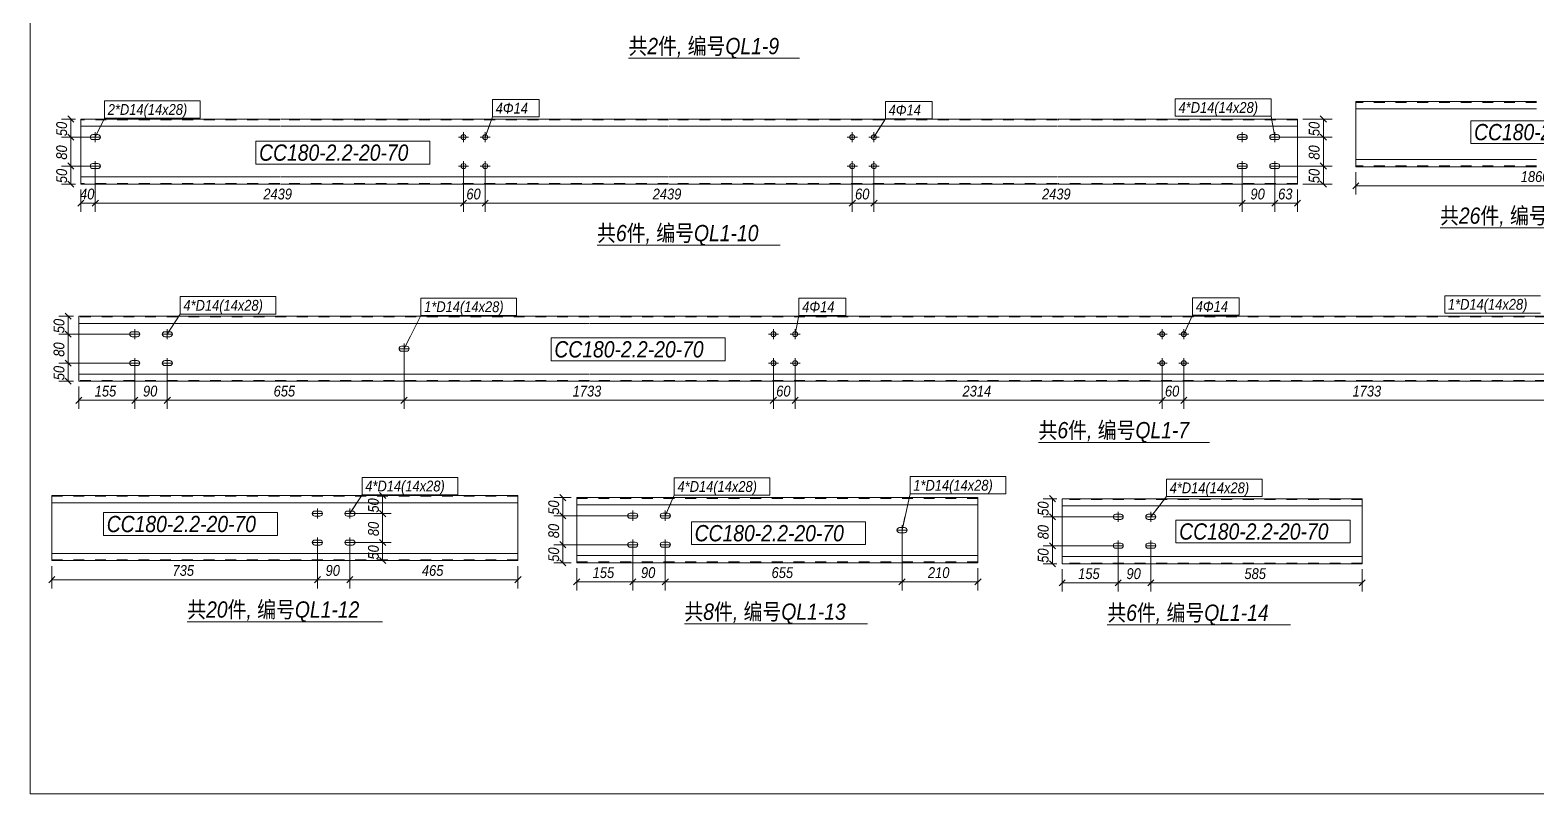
# Model space of a CAD drawing. Header units: millimetres. Extents: x 181 to 4047, y 165 to 2266.
# Drawn here: x 1119.3 to 1397.3, y 641.4 to 782.2 of the extents above; entities that cross this region are included whole.
import ezdxf

# ---------------------------------------------------------------- set-up
doc = ezdxf.new("R2010")
doc.units = ezdxf.units.MM
doc.linetypes.add('XKITLINE00', pattern=[0])
doc.linetypes.add('XKITLINE02', pattern=[4, 2, -2])
for name, color, linetype, lineweight in [('Bolt', 7, 'Continuous', 0), ('BoltMark', 3, 'Continuous', 0), ('DrawingSheet', 5, 'Continuous', 0), ('OtherObjectType', 1, 'Continuous', 0), ('Part', 2, 'Continuous', 0), ('PartMark', 3, 'Continuous', 0), ('Z-DIMENSIONS', 1, 'Continuous', 0)]:
    doc.layers.add(name, color=color, linetype=linetype, lineweight=lineweight)
doc.styles.add('Arial Italic', font='ariali.ttf')

msp = doc.modelspace()

# ---------------------------------------------------------------- linework, layer by layer
at = {"layer": 'Bolt', "color": 3, "linetype": 'XKITLINE00', "lineweight": 0}
for p, q in [((1130.47, 762.62), (1130.44, 762.44)), ((1130.44, 762.44), (1130.44, 762.44)), ((1130.44, 762.44), (1130.47, 762.26)), ((1130.44, 762.44), (1132.3, 762.44)), ((1130.57, 762.77), (1130.47, 762.62)), ((1130.47, 762.26), (1130.57, 762.11)), ((1130.73, 762.87), (1130.57, 762.77)), ((1130.57, 762.11), (1130.73, 762.01)), ((1130.9, 762.91), (1130.73, 762.87)), ((1130.73, 762.01), (1130.9, 761.98)), ((1131.84, 762.91), (1130.9, 762.91)), ((1130.9, 761.98), (1131.84, 761.98)), ((1131.37, 761.51), (1131.37, 763.38)), ((1132.02, 762.87), (1131.84, 762.91)), ((1131.84, 761.98), (1132.02, 762.01)), ((1132.17, 762.77), (1132.02, 762.87)), ((1132.02, 762.01), (1132.17, 762.11)), ((1132.27, 762.62), (1132.17, 762.77)), ((1132.17, 762.11), (1132.27, 762.26)), ((1132.3, 762.44), (1132.27, 762.62)), ((1132.27, 762.26), (1132.3, 762.44)), ((1132.3, 762.44), (1132.3, 762.44)), ((1198.36, 762.44), (1200.23, 762.44)), ((1199.3, 761.51), (1199.3, 763.38)), ((1202.36, 762.44), (1204.23, 762.44)), ((1203.3, 761.51), (1203.3, 763.38)), ((1270.06, 762.44), (1271.93, 762.44)), ((1271, 761.51), (1271, 763.38)), ((1274.06, 762.44), (1275.93, 762.44)), ((1275, 761.51), (1275, 763.38)), ((1342.03, 762.62), (1341.99, 762.44)), ((1341.99, 762.44), (1341.99, 762.44)), ((1341.99, 762.44), (1342.03, 762.26)), ((1343.86, 762.44), (1341.99, 762.44)), ((1342.13, 762.77), (1342.03, 762.62)), ((1342.03, 762.26), (1342.13, 762.11)), ((1342.28, 762.87), (1342.13, 762.77)), ((1342.13, 762.11), (1342.28, 762.01)), ((1342.46, 762.91), (1342.28, 762.87)), ((1342.28, 762.01), (1342.46, 761.98)), ((1343.39, 762.91), (1342.46, 762.91)), ((1342.46, 761.98), (1343.39, 761.98)), ((1342.92, 763.38), (1342.92, 761.51)), ((1343.57, 762.87), (1343.39, 762.91)), ((1343.39, 761.98), (1343.57, 762.01)), ((1343.72, 762.77), (1343.57, 762.87)), ((1343.57, 762.01), (1343.72, 762.11)), ((1343.82, 762.62), (1343.72, 762.77)), ((1343.72, 762.11), (1343.82, 762.26)), ((1343.86, 762.44), (1343.82, 762.62)), ((1343.82, 762.26), (1343.86, 762.44)), ((1343.86, 762.44), (1343.86, 762.44)), ((1348.03, 762.62), (1347.99, 762.44)), ((1347.99, 762.44), (1347.99, 762.44)), ((1347.99, 762.44), (1348.03, 762.26)), ((1349.86, 762.44), (1347.99, 762.44)), ((1348.13, 762.77), (1348.03, 762.62)), ((1348.03, 762.26), (1348.13, 762.11)), ((1348.28, 762.87), (1348.13, 762.77)), ((1348.13, 762.11), (1348.28, 762.01)), ((1348.46, 762.91), (1348.28, 762.87)), ((1348.28, 762.01), (1348.46, 761.98)), ((1349.39, 762.91), (1348.46, 762.91)), ((1348.46, 761.98), (1349.39, 761.98)), ((1348.92, 763.38), (1348.92, 761.51)), ((1349.57, 762.87), (1349.39, 762.91)), ((1349.39, 761.98), (1349.57, 762.01)), ((1349.72, 762.77), (1349.57, 762.87)), ((1349.57, 762.01), (1349.72, 762.11)), ((1349.82, 762.62), (1349.72, 762.77)), ((1349.72, 762.11), (1349.82, 762.26)), ((1349.86, 762.44), (1349.82, 762.62)), ((1349.82, 762.26), (1349.86, 762.44)), ((1349.86, 762.44), (1349.86, 762.44)), ((1130.47, 757.29), (1130.44, 757.11)), ((1130.44, 757.11), (1130.44, 757.11)), ((1130.44, 757.11), (1130.47, 756.93)), ((1130.44, 757.11), (1132.3, 757.11)), ((1130.57, 757.44), (1130.47, 757.29)), ((1130.47, 756.93), (1130.57, 756.78)), ((1130.73, 757.54), (1130.57, 757.44)), ((1130.57, 756.78), (1130.73, 756.68)), ((1130.9, 757.58), (1130.73, 757.54)), ((1130.73, 756.68), (1130.9, 756.64)), ((1131.84, 757.58), (1130.9, 757.58)), ((1130.9, 756.64), (1131.84, 756.64)), ((1131.37, 756.18), (1131.37, 758.04)), ((1132.02, 757.54), (1131.84, 757.58)), ((1131.84, 756.64), (1132.02, 756.68)), ((1132.17, 757.44), (1132.02, 757.54)), ((1132.02, 756.68), (1132.17, 756.78)), ((1132.27, 757.29), (1132.17, 757.44)), ((1132.17, 756.78), (1132.27, 756.93)), ((1132.3, 757.11), (1132.27, 757.29)), ((1132.27, 756.93), (1132.3, 757.11)), ((1132.3, 757.11), (1132.3, 757.11)), ((1198.36, 757.11), (1200.23, 757.11)), ((1199.3, 756.18), (1199.3, 758.04)), ((1202.36, 757.11), (1204.23, 757.11)), ((1203.3, 756.18), (1203.3, 758.04)), ((1270.06, 757.11), (1271.93, 757.11)), ((1271, 756.18), (1271, 758.04)), ((1274.06, 757.11), (1275.93, 757.11)), ((1275, 756.18), (1275, 758.04)), ((1342.03, 757.29), (1341.99, 757.11)), ((1341.99, 757.11), (1341.99, 757.11)), ((1341.99, 757.11), (1342.03, 756.93)), ((1343.86, 757.11), (1341.99, 757.11)), ((1342.13, 757.44), (1342.03, 757.29)), ((1342.03, 756.93), (1342.13, 756.78)), ((1342.28, 757.54), (1342.13, 757.44)), ((1342.13, 756.78), (1342.28, 756.68)), ((1342.46, 757.58), (1342.28, 757.54)), ((1342.28, 756.68), (1342.46, 756.64)), ((1343.39, 757.58), (1342.46, 757.58)), ((1342.46, 756.64), (1343.39, 756.64)), ((1342.92, 758.04), (1342.92, 756.18)), ((1343.57, 757.54), (1343.39, 757.58)), ((1343.39, 756.64), (1343.57, 756.68)), ((1343.72, 757.44), (1343.57, 757.54)), ((1343.57, 756.68), (1343.72, 756.78)), ((1343.82, 757.29), (1343.72, 757.44)), ((1343.72, 756.78), (1343.82, 756.93)), ((1343.86, 757.11), (1343.82, 757.29)), ((1343.82, 756.93), (1343.86, 757.11)), ((1343.86, 757.11), (1343.86, 757.11)), ((1348.03, 757.29), (1347.99, 757.11)), ((1347.99, 757.11), (1347.99, 757.11)), ((1347.99, 757.11), (1348.03, 756.93)), ((1349.86, 757.11), (1347.99, 757.11)), ((1348.13, 757.44), (1348.03, 757.29)), ((1348.03, 756.93), (1348.13, 756.78)), ((1348.28, 757.54), (1348.13, 757.44)), ((1348.13, 756.78), (1348.28, 756.68)), ((1348.46, 757.58), (1348.28, 757.54)), ((1348.28, 756.68), (1348.46, 756.64)), ((1349.39, 757.58), (1348.46, 757.58)), ((1348.46, 756.64), (1349.39, 756.64)), ((1348.92, 758.04), (1348.92, 756.18)), ((1349.57, 757.54), (1349.39, 757.58)), ((1349.39, 756.64), (1349.57, 756.68)), ((1349.72, 757.44), (1349.57, 757.54)), ((1349.57, 756.68), (1349.72, 756.78)), ((1349.82, 757.29), (1349.72, 757.44)), ((1349.72, 756.78), (1349.82, 756.93)), ((1349.86, 757.11), (1349.82, 757.29)), ((1349.82, 756.93), (1349.86, 757.11)), ((1349.86, 757.11), (1349.86, 757.11)), ((1137.75, 726.29), (1137.72, 726.12)), ((1137.72, 726.12), (1137.72, 726.12)), ((1137.72, 726.12), (1137.75, 725.94)), ((1139.59, 726.12), (1137.72, 726.12)), ((1137.86, 726.45), (1137.75, 726.29)), ((1137.75, 725.94), (1137.86, 725.79)), ((1138.01, 726.55), (1137.86, 726.45)), ((1137.86, 725.79), (1138.01, 725.68)), ((1138.19, 726.58), (1138.01, 726.55)), ((1138.01, 725.68), (1138.19, 725.65)), ((1139.12, 726.58), (1138.19, 726.58)), ((1138.19, 725.65), (1139.12, 725.65)), ((1138.65, 727.05), (1138.65, 725.18)), ((1139.3, 726.55), (1139.12, 726.58)), ((1139.12, 725.65), (1139.3, 725.68)), ((1139.45, 726.45), (1139.3, 726.55)), ((1139.3, 725.68), (1139.45, 725.79)), ((1139.55, 726.29), (1139.45, 726.45)), ((1139.45, 725.79), (1139.55, 725.94)), ((1139.59, 726.12), (1139.55, 726.29)), ((1139.55, 725.94), (1139.59, 726.12)), ((1139.59, 726.12), (1139.59, 726.12)), ((1143.75, 726.29), (1143.72, 726.12)), ((1143.72, 726.12), (1143.72, 726.12)), ((1143.72, 726.12), (1143.75, 725.94)), ((1145.59, 726.12), (1143.72, 726.12)), ((1143.86, 726.45), (1143.75, 726.29)), ((1143.75, 725.94), (1143.86, 725.79)), ((1144.01, 726.55), (1143.86, 726.45)), ((1143.86, 725.79), (1144.01, 725.68)), ((1144.19, 726.58), (1144.01, 726.55)), ((1144.01, 725.68), (1144.19, 725.65)), ((1145.12, 726.58), (1144.19, 726.58)), ((1144.19, 725.65), (1145.12, 725.65)), ((1144.65, 727.05), (1144.65, 725.18)), ((1145.3, 726.55), (1145.12, 726.58)), ((1145.12, 725.65), (1145.3, 725.68)), ((1145.45, 726.45), (1145.3, 726.55)), ((1145.3, 725.68), (1145.45, 725.79)), ((1145.55, 726.29), (1145.45, 726.45)), ((1145.45, 725.79), (1145.55, 725.94)), ((1145.59, 726.12), (1145.55, 726.29)), ((1145.55, 725.94), (1145.59, 726.12)), ((1145.59, 726.12), (1145.59, 726.12)), ((1257.38, 726.12), (1255.52, 726.12)), ((1256.45, 725.18), (1256.45, 727.05)), ((1261.38, 726.12), (1259.52, 726.12)), ((1260.45, 725.18), (1260.45, 727.05)), ((1329.08, 726.12), (1327.22, 726.12)), ((1328.15, 725.18), (1328.15, 727.05)), ((1333.08, 726.12), (1331.22, 726.12)), ((1332.15, 725.18), (1332.15, 727.05)), ((1187.42, 723.63), (1187.39, 723.45)), ((1187.39, 723.45), (1187.39, 723.45)), ((1187.39, 723.45), (1187.42, 723.27)), ((1189.25, 723.45), (1187.39, 723.45)), ((1187.52, 723.78), (1187.42, 723.63)), ((1187.42, 723.27), (1187.52, 723.12)), ((1187.67, 723.88), (1187.52, 723.78)), ((1187.52, 723.12), (1187.67, 723.02)), ((1187.85, 723.92), (1187.67, 723.88)), ((1187.67, 723.02), (1187.85, 722.98)), ((1188.79, 723.92), (1187.85, 723.92)), ((1187.85, 722.98), (1188.79, 722.98)), ((1188.32, 724.38), (1188.32, 722.52)), ((1188.96, 723.88), (1188.79, 723.92)), ((1188.79, 722.98), (1188.96, 723.02)), ((1189.12, 723.78), (1188.96, 723.88)), ((1188.96, 723.02), (1189.12, 723.12)), ((1189.22, 723.63), (1189.12, 723.78)), ((1189.12, 723.12), (1189.22, 723.27)), ((1189.25, 723.45), (1189.22, 723.63)), ((1189.22, 723.27), (1189.25, 723.45)), ((1189.25, 723.45), (1189.25, 723.45)), ((1137.75, 720.96), (1137.72, 720.78)), ((1137.72, 720.78), (1137.72, 720.78)), ((1137.72, 720.78), (1137.75, 720.6)), ((1139.59, 720.78), (1137.72, 720.78)), ((1137.86, 721.11), (1137.75, 720.96)), ((1137.75, 720.6), (1137.86, 720.45)), ((1138.01, 721.21), (1137.86, 721.11)), ((1137.86, 720.45), (1138.01, 720.35)), ((1138.19, 721.25), (1138.01, 721.21)), ((1138.01, 720.35), (1138.19, 720.32)), ((1139.12, 721.25), (1138.19, 721.25)), ((1138.19, 720.32), (1139.12, 720.32)), ((1138.65, 721.72), (1138.65, 719.85)), ((1139.3, 721.21), (1139.12, 721.25)), ((1139.12, 720.32), (1139.3, 720.35)), ((1139.45, 721.11), (1139.3, 721.21)), ((1139.3, 720.35), (1139.45, 720.45)), ((1139.55, 720.96), (1139.45, 721.11)), ((1139.45, 720.45), (1139.55, 720.6)), ((1139.59, 720.78), (1139.55, 720.96)), ((1139.55, 720.6), (1139.59, 720.78)), ((1139.59, 720.78), (1139.59, 720.78)), ((1143.75, 720.96), (1143.72, 720.78)), ((1143.72, 720.78), (1143.72, 720.78)), ((1143.72, 720.78), (1143.75, 720.6)), ((1145.59, 720.78), (1143.72, 720.78)), ((1143.86, 721.11), (1143.75, 720.96)), ((1143.75, 720.6), (1143.86, 720.45)), ((1144.01, 721.21), (1143.86, 721.11)), ((1143.86, 720.45), (1144.01, 720.35)), ((1144.19, 721.25), (1144.01, 721.21)), ((1144.01, 720.35), (1144.19, 720.32)), ((1145.12, 721.25), (1144.19, 721.25)), ((1144.19, 720.32), (1145.12, 720.32)), ((1144.65, 721.72), (1144.65, 719.85)), ((1145.3, 721.21), (1145.12, 721.25)), ((1145.12, 720.32), (1145.3, 720.35)), ((1145.45, 721.11), (1145.3, 721.21)), ((1145.3, 720.35), (1145.45, 720.45)), ((1145.55, 720.96), (1145.45, 721.11)), ((1145.45, 720.45), (1145.55, 720.6)), ((1145.59, 720.78), (1145.55, 720.96)), ((1145.55, 720.6), (1145.59, 720.78)), ((1145.59, 720.78), (1145.59, 720.78)), ((1257.38, 720.78), (1255.52, 720.78)), ((1256.45, 719.85), (1256.45, 721.72)), ((1261.38, 720.78), (1259.52, 720.78)), ((1260.45, 719.85), (1260.45, 721.72)), ((1329.08, 720.78), (1327.22, 720.78)), ((1328.15, 719.85), (1328.15, 721.72)), ((1333.08, 720.78), (1331.22, 720.78)), ((1332.15, 719.85), (1332.15, 721.72)), ((1171.44, 693.23), (1171.4, 693.05)), ((1171.4, 693.05), (1171.4, 693.05)), ((1171.4, 693.05), (1171.44, 692.87)), ((1173.27, 693.05), (1171.4, 693.05)), ((1171.54, 693.38), (1171.44, 693.23)), ((1171.44, 692.87), (1171.54, 692.72)), ((1171.69, 693.48), (1171.54, 693.38)), ((1171.54, 692.72), (1171.69, 692.62)), ((1171.87, 693.52), (1171.69, 693.48)), ((1171.69, 692.62), (1171.87, 692.58)), ((1172.8, 693.52), (1171.87, 693.52)), ((1171.87, 692.58), (1172.8, 692.58)), ((1172.33, 693.98), (1172.33, 692.12)), ((1172.98, 693.48), (1172.8, 693.52)), ((1172.8, 692.58), (1172.98, 692.62)), ((1173.13, 693.38), (1172.98, 693.48)), ((1172.98, 692.62), (1173.13, 692.72)), ((1173.23, 693.23), (1173.13, 693.38)), ((1173.13, 692.72), (1173.23, 692.87)), ((1173.27, 693.05), (1173.23, 693.23)), ((1173.23, 692.87), (1173.27, 693.05)), ((1173.27, 693.05), (1173.27, 693.05)), ((1177.44, 693.23), (1177.4, 693.05)), ((1177.4, 693.05), (1177.4, 693.05)), ((1177.4, 693.05), (1177.44, 692.87)), ((1179.27, 693.05), (1177.4, 693.05)), ((1177.54, 693.38), (1177.44, 693.23)), ((1177.44, 692.87), (1177.54, 692.72)), ((1177.69, 693.48), (1177.54, 693.38)), ((1177.54, 692.72), (1177.69, 692.62)), ((1177.87, 693.52), (1177.69, 693.48)), ((1177.69, 692.62), (1177.87, 692.58)), ((1178.8, 693.52), (1177.87, 693.52)), ((1177.87, 692.58), (1178.8, 692.58)), ((1178.33, 693.98), (1178.33, 692.12)), ((1178.98, 693.48), (1178.8, 693.52)), ((1178.8, 692.58), (1178.98, 692.62)), ((1179.13, 693.38), (1178.98, 693.48)), ((1178.98, 692.62), (1179.13, 692.72)), ((1179.23, 693.23), (1179.13, 693.38)), ((1179.13, 692.72), (1179.23, 692.87)), ((1179.27, 693.05), (1179.23, 693.23)), ((1179.23, 692.87), (1179.27, 693.05)), ((1179.27, 693.05), (1179.27, 693.05)), ((1229.61, 692.83), (1229.57, 692.66)), ((1229.57, 692.66), (1229.57, 692.66)), ((1229.57, 692.66), (1229.61, 692.48)), ((1231.44, 692.66), (1229.57, 692.66)), ((1229.71, 692.99), (1229.61, 692.83)), ((1229.61, 692.48), (1229.71, 692.33)), ((1229.86, 693.09), (1229.71, 692.99)), ((1229.71, 692.33), (1229.86, 692.22)), ((1230.04, 693.12), (1229.86, 693.09)), ((1229.86, 692.22), (1230.04, 692.19)), ((1230.97, 693.12), (1230.04, 693.12)), ((1230.04, 692.19), (1230.97, 692.19)), ((1230.5, 693.59), (1230.5, 691.72)), ((1231.15, 693.09), (1230.97, 693.12)), ((1230.97, 692.19), (1231.15, 692.22)), ((1231.3, 692.99), (1231.15, 693.09)), ((1231.15, 692.22), (1231.3, 692.33)), ((1231.4, 692.83), (1231.3, 692.99)), ((1231.3, 692.33), (1231.4, 692.48)), ((1231.44, 692.66), (1231.4, 692.83)), ((1231.4, 692.48), (1231.44, 692.66)), ((1231.44, 692.66), (1231.44, 692.66)), ((1235.61, 692.83), (1235.57, 692.66)), ((1235.57, 692.66), (1235.57, 692.66)), ((1235.57, 692.66), (1235.61, 692.48)), ((1237.44, 692.66), (1235.57, 692.66)), ((1235.71, 692.99), (1235.61, 692.83)), ((1235.61, 692.48), (1235.71, 692.33)), ((1235.86, 693.09), (1235.71, 692.99)), ((1235.71, 692.33), (1235.86, 692.22)), ((1236.04, 693.12), (1235.86, 693.09)), ((1235.86, 692.22), (1236.04, 692.19)), ((1236.97, 693.12), (1236.04, 693.12)), ((1236.04, 692.19), (1236.97, 692.19)), ((1236.5, 693.59), (1236.5, 691.72)), ((1237.15, 693.09), (1236.97, 693.12)), ((1236.97, 692.19), (1237.15, 692.22)), ((1237.3, 692.99), (1237.15, 693.09)), ((1237.15, 692.22), (1237.3, 692.33)), ((1237.4, 692.83), (1237.3, 692.99)), ((1237.3, 692.33), (1237.4, 692.48)), ((1237.44, 692.66), (1237.4, 692.83)), ((1237.4, 692.48), (1237.44, 692.66)), ((1237.44, 692.66), (1237.44, 692.66)), ((1319.16, 692.64), (1319.12, 692.46)), ((1319.12, 692.46), (1319.12, 692.46)), ((1319.12, 692.46), (1319.16, 692.28)), ((1320.99, 692.46), (1319.12, 692.46)), ((1319.26, 692.79), (1319.16, 692.64)), ((1319.16, 692.28), (1319.26, 692.13)), ((1319.41, 692.89), (1319.26, 692.79)), ((1319.26, 692.13), (1319.41, 692.03)), ((1319.59, 692.93), (1319.41, 692.89)), ((1319.41, 692.03), (1319.59, 691.99)), ((1320.52, 692.93), (1319.59, 692.93)), ((1320.06, 693.39), (1320.06, 691.53)), ((1320.7, 692.89), (1320.52, 692.93)), ((1320.52, 691.99), (1320.7, 692.03)), ((1320.85, 692.79), (1320.7, 692.89)), ((1320.7, 692.03), (1320.85, 692.13)), ((1320.95, 692.64), (1320.85, 692.79)), ((1320.85, 692.13), (1320.95, 692.28)), ((1320.99, 692.46), (1320.95, 692.64)), ((1320.95, 692.28), (1320.99, 692.46)), ((1320.99, 692.46), (1320.99, 692.46)), ((1325.16, 692.64), (1325.12, 692.46)), ((1325.12, 692.46), (1325.12, 692.46)), ((1325.12, 692.46), (1325.16, 692.28)), ((1326.99, 692.46), (1325.12, 692.46)), ((1325.26, 692.79), (1325.16, 692.64)), ((1325.16, 692.28), (1325.26, 692.13)), ((1325.41, 692.89), (1325.26, 692.79)), ((1325.26, 692.13), (1325.41, 692.03)), ((1325.59, 692.93), (1325.41, 692.89)), ((1325.41, 692.03), (1325.59, 691.99)), ((1326.52, 692.93), (1325.59, 692.93)), ((1326.06, 693.39), (1326.06, 691.53)), ((1326.7, 692.89), (1326.52, 692.93)), ((1326.52, 691.99), (1326.7, 692.03)), ((1326.85, 692.79), (1326.7, 692.89)), ((1326.7, 692.03), (1326.85, 692.13)), ((1326.95, 692.64), (1326.85, 692.79)), ((1326.85, 692.13), (1326.95, 692.28)), ((1326.99, 692.46), (1326.95, 692.64)), ((1326.95, 692.28), (1326.99, 692.46)), ((1326.99, 692.46), (1326.99, 692.46)), ((1279.27, 690.17), (1279.24, 689.99)), ((1279.24, 689.99), (1279.24, 689.99)), ((1279.24, 689.99), (1279.27, 689.81)), ((1281.1, 689.99), (1279.24, 689.99)), ((1279.37, 690.32), (1279.27, 690.17)), ((1279.27, 689.81), (1279.37, 689.66)), ((1279.52, 690.42), (1279.37, 690.32)), ((1279.37, 689.66), (1279.52, 689.56)), ((1279.7, 690.46), (1279.52, 690.42)), ((1279.52, 689.56), (1279.7, 689.52)), ((1280.64, 690.46), (1279.7, 690.46)), ((1279.7, 689.52), (1280.64, 689.52)), ((1280.17, 690.92), (1280.17, 689.06)), ((1280.81, 690.42), (1280.64, 690.46)), ((1280.64, 689.52), (1280.81, 689.56)), ((1280.97, 690.32), (1280.81, 690.42)), ((1280.81, 689.56), (1280.97, 689.66)), ((1281.07, 690.17), (1280.97, 690.32)), ((1280.97, 689.66), (1281.07, 689.81)), ((1281.1, 689.99), (1281.07, 690.17)), ((1281.07, 689.81), (1281.1, 689.99)), ((1281.1, 689.99), (1281.1, 689.99)), ((1319.59, 691.99), (1320.52, 691.99)), ((1325.59, 691.99), (1326.52, 691.99)), ((1171.44, 687.89), (1171.4, 687.72)), ((1171.4, 687.72), (1171.4, 687.72)), ((1171.4, 687.72), (1171.44, 687.54)), ((1173.27, 687.72), (1171.4, 687.72)), ((1171.54, 688.05), (1171.44, 687.89)), ((1171.44, 687.54), (1171.54, 687.39)), ((1171.69, 688.15), (1171.54, 688.05)), ((1171.54, 687.39), (1171.69, 687.28)), ((1171.87, 688.18), (1171.69, 688.15)), ((1171.69, 687.28), (1171.87, 687.25)), ((1172.8, 688.18), (1171.87, 688.18)), ((1171.87, 687.25), (1172.8, 687.25)), ((1172.33, 688.65), (1172.33, 686.78)), ((1172.98, 688.15), (1172.8, 688.18)), ((1172.8, 687.25), (1172.98, 687.28)), ((1173.13, 688.05), (1172.98, 688.15)), ((1172.98, 687.28), (1173.13, 687.39)), ((1173.23, 687.89), (1173.13, 688.05)), ((1173.13, 687.39), (1173.23, 687.54)), ((1173.27, 687.72), (1173.23, 687.89)), ((1173.23, 687.54), (1173.27, 687.72)), ((1173.27, 687.72), (1173.27, 687.72)), ((1177.44, 687.89), (1177.4, 687.72)), ((1177.4, 687.72), (1177.4, 687.72)), ((1177.4, 687.72), (1177.44, 687.54)), ((1179.27, 687.72), (1177.4, 687.72)), ((1177.54, 688.05), (1177.44, 687.89)), ((1177.44, 687.54), (1177.54, 687.39)), ((1177.69, 688.15), (1177.54, 688.05)), ((1177.54, 687.39), (1177.69, 687.28)), ((1177.87, 688.18), (1177.69, 688.15)), ((1177.69, 687.28), (1177.87, 687.25)), ((1178.8, 688.18), (1177.87, 688.18)), ((1177.87, 687.25), (1178.8, 687.25)), ((1178.33, 688.65), (1178.33, 686.78)), ((1178.98, 688.15), (1178.8, 688.18)), ((1178.8, 687.25), (1178.98, 687.28)), ((1179.13, 688.05), (1178.98, 688.15)), ((1178.98, 687.28), (1179.13, 687.39)), ((1179.23, 687.89), (1179.13, 688.05)), ((1179.13, 687.39), (1179.23, 687.54)), ((1179.27, 687.72), (1179.23, 687.89)), ((1179.23, 687.54), (1179.27, 687.72)), ((1179.27, 687.72), (1179.27, 687.72)), ((1229.61, 687.5), (1229.57, 687.32)), ((1229.57, 687.32), (1229.57, 687.32)), ((1229.57, 687.32), (1229.61, 687.14)), ((1231.44, 687.32), (1229.57, 687.32)), ((1229.71, 687.65), (1229.61, 687.5)), ((1229.61, 687.14), (1229.71, 686.99)), ((1229.86, 687.75), (1229.71, 687.65)), ((1229.71, 686.99), (1229.86, 686.89)), ((1230.04, 687.79), (1229.86, 687.75)), ((1229.86, 686.89), (1230.04, 686.86)), ((1230.97, 687.79), (1230.04, 687.79)), ((1230.04, 686.86), (1230.97, 686.86)), ((1230.5, 688.26), (1230.5, 686.39)), ((1231.15, 687.75), (1230.97, 687.79)), ((1230.97, 686.86), (1231.15, 686.89)), ((1231.3, 687.65), (1231.15, 687.75)), ((1231.15, 686.89), (1231.3, 686.99)), ((1231.4, 687.5), (1231.3, 687.65)), ((1231.3, 686.99), (1231.4, 687.14)), ((1231.44, 687.32), (1231.4, 687.5)), ((1231.4, 687.14), (1231.44, 687.32)), ((1231.44, 687.32), (1231.44, 687.32)), ((1235.61, 687.5), (1235.57, 687.32)), ((1235.57, 687.32), (1235.57, 687.32)), ((1235.57, 687.32), (1235.61, 687.14)), ((1237.44, 687.32), (1235.57, 687.32)), ((1235.71, 687.65), (1235.61, 687.5)), ((1235.61, 687.14), (1235.71, 686.99)), ((1235.86, 687.75), (1235.71, 687.65)), ((1235.71, 686.99), (1235.86, 686.89)), ((1236.04, 687.79), (1235.86, 687.75)), ((1235.86, 686.89), (1236.04, 686.86)), ((1236.97, 687.79), (1236.04, 687.79)), ((1236.04, 686.86), (1236.97, 686.86)), ((1236.5, 688.26), (1236.5, 686.39)), ((1237.15, 687.75), (1236.97, 687.79)), ((1236.97, 686.86), (1237.15, 686.89)), ((1237.3, 687.65), (1237.15, 687.75)), ((1237.15, 686.89), (1237.3, 686.99)), ((1237.4, 687.5), (1237.3, 687.65)), ((1237.3, 686.99), (1237.4, 687.14)), ((1237.44, 687.32), (1237.4, 687.5)), ((1237.4, 687.14), (1237.44, 687.32)), ((1237.44, 687.32), (1237.44, 687.32)), ((1319.16, 687.3), (1319.12, 687.13)), ((1319.12, 687.13), (1319.12, 687.13)), ((1319.12, 687.13), (1319.16, 686.95)), ((1320.99, 687.13), (1319.12, 687.13)), ((1319.26, 687.46), (1319.16, 687.3)), ((1319.16, 686.95), (1319.26, 686.8)), ((1319.41, 687.56), (1319.26, 687.46)), ((1319.26, 686.8), (1319.41, 686.69)), ((1319.59, 687.59), (1319.41, 687.56)), ((1319.41, 686.69), (1319.59, 686.66)), ((1320.52, 687.59), (1319.59, 687.59)), ((1319.59, 686.66), (1320.52, 686.66)), ((1320.06, 688.06), (1320.06, 686.19)), ((1320.7, 687.56), (1320.52, 687.59)), ((1320.52, 686.66), (1320.7, 686.69)), ((1320.85, 687.46), (1320.7, 687.56)), ((1320.7, 686.69), (1320.85, 686.8)), ((1320.95, 687.3), (1320.85, 687.46)), ((1320.85, 686.8), (1320.95, 686.95)), ((1320.99, 687.13), (1320.95, 687.3)), ((1320.95, 686.95), (1320.99, 687.13)), ((1320.99, 687.13), (1320.99, 687.13)), ((1325.16, 687.3), (1325.12, 687.13)), ((1325.12, 687.13), (1325.12, 687.13)), ((1325.12, 687.13), (1325.16, 686.95)), ((1326.99, 687.13), (1325.12, 687.13)), ((1325.26, 687.46), (1325.16, 687.3)), ((1325.16, 686.95), (1325.26, 686.8)), ((1325.41, 687.56), (1325.26, 687.46)), ((1325.26, 686.8), (1325.41, 686.69)), ((1325.59, 687.59), (1325.41, 687.56)), ((1325.41, 686.69), (1325.59, 686.66)), ((1326.52, 687.59), (1325.59, 687.59)), ((1325.59, 686.66), (1326.52, 686.66)), ((1326.06, 688.06), (1326.06, 686.19)), ((1326.7, 687.56), (1326.52, 687.59)), ((1326.52, 686.66), (1326.7, 686.69)), ((1326.85, 687.46), (1326.7, 687.56)), ((1326.7, 686.69), (1326.85, 686.8)), ((1326.95, 687.3), (1326.85, 687.46)), ((1326.85, 686.8), (1326.95, 686.95)), ((1326.99, 687.13), (1326.95, 687.3)), ((1326.95, 686.95), (1326.99, 687.13)), ((1326.99, 687.13), (1326.99, 687.13))]:
    msp.add_line(p, q, dxfattribs=at)
for centre in [(1199.3, 762.44), (1203.3, 762.44), (1271, 762.44), (1275, 762.44), (1199.3, 757.11), (1203.3, 757.11), (1271, 757.11), (1275, 757.11), (1256.45, 726.12), (1260.45, 726.12), (1328.15, 726.12), (1332.15, 726.12), (1256.45, 720.78), (1260.45, 720.78), (1328.15, 720.78), (1332.15, 720.78)]:
    msp.add_circle(centre, 0.467, dxfattribs=at)
at = {"layer": 'BoltMark', "color": 3, "linetype": 'XKITLINE00', "lineweight": 0}
for p, q in [((1133.07, 769.14), (1150.73, 769.14)), ((1133.07, 765.94), (1133.07, 769.14)), ((1150.73, 765.94), (1150.73, 769.14)), ((1204.62, 769.37), (1213.24, 769.37)), ((1204.62, 766.17), (1204.62, 769.37)), ((1213.24, 766.17), (1213.24, 769.37)), ((1277.1, 769.04), (1285.72, 769.04)), ((1277.1, 765.84), (1277.1, 769.04)), ((1285.72, 765.84), (1285.72, 769.04)), ((1330.58, 769.51), (1348.23, 769.51)), ((1330.58, 766.31), (1330.58, 769.51)), ((1348.23, 766.31), (1348.23, 769.51)), ((1131.37, 762.44), (1133.07, 765.94)), ((1132.46, 764.69), (1131.37, 762.44)), ((1133.07, 765.94), (1150.73, 765.94)), ((1203.3, 762.44), (1204.62, 766.17)), ((1204.13, 764.8), (1203.3, 762.44)), ((1204.62, 766.17), (1213.24, 766.17)), ((1275, 762.44), (1277.1, 765.84)), ((1276.31, 764.57), (1275, 762.44)), ((1277.1, 765.84), (1285.72, 765.84)), ((1330.58, 766.31), (1348.23, 766.31)), ((1348.92, 762.44), (1348.23, 766.31)), ((1348.48, 764.9), (1348.92, 762.44)), ((1147.03, 733.04), (1164.69, 733.04)), ((1147.03, 729.84), (1147.03, 733.04)), ((1164.69, 729.84), (1164.69, 733.04)), ((1191.43, 732.78), (1209.08, 732.78)), ((1191.43, 729.58), (1191.43, 732.78)), ((1209.08, 729.58), (1209.08, 732.78)), ((1261.16, 732.77), (1269.78, 732.77)), ((1261.16, 729.57), (1261.16, 732.77)), ((1269.78, 729.57), (1269.78, 732.77)), ((1333.75, 732.82), (1342.37, 732.82)), ((1333.75, 729.62), (1333.75, 732.82)), ((1342.37, 729.62), (1342.37, 732.82)), ((1380.27, 733.22), (1397.92, 733.22)), ((1380.27, 730.02), (1380.27, 733.22)), ((1144.65, 726.12), (1147.03, 729.84)), ((1146, 728.22), (1144.65, 726.12)), ((1147.03, 729.84), (1164.69, 729.84)), ((1188.32, 723.45), (1191.43, 729.58)), ((1191.43, 729.58), (1209.08, 729.58)), ((1260.45, 726.12), (1261.16, 729.57)), ((1260.95, 728.56), (1260.45, 726.12)), ((1261.16, 729.57), (1269.78, 729.57)), ((1332.15, 726.12), (1333.75, 729.62)), ((1333.19, 728.39), (1332.15, 726.12)), ((1333.75, 729.62), (1342.37, 729.62)), ((1380.27, 730.02), (1397.92, 730.02)), ((1189.45, 725.68), (1188.32, 723.45)), ((1180.57, 699.73), (1198.23, 699.73)), ((1180.57, 696.53), (1180.57, 699.73)), ((1198.23, 696.53), (1198.23, 699.73)), ((1238.16, 699.64), (1255.81, 699.64)), ((1238.16, 696.44), (1238.16, 699.64)), ((1255.81, 696.44), (1255.81, 699.64)), ((1281.66, 699.87), (1299.32, 699.87)), ((1281.66, 696.67), (1281.66, 699.87)), ((1299.32, 696.67), (1299.32, 699.87)), ((1328.94, 699.39), (1346.59, 699.39)), ((1328.94, 696.19), (1328.94, 699.39)), ((1346.59, 696.19), (1346.59, 699.39)), ((1178.33, 693.05), (1180.57, 696.53)), ((1179.69, 695.15), (1178.33, 693.05)), ((1180.57, 696.53), (1198.23, 696.53)), ((1236.5, 692.66), (1238.16, 696.44)), ((1237.5, 694.95), (1236.5, 692.66)), ((1238.16, 696.44), (1255.81, 696.44)), ((1280.17, 689.99), (1281.66, 696.67)), ((1281.66, 696.67), (1299.32, 696.67)), ((1326.06, 692.46), (1328.94, 696.19)), ((1328.94, 696.19), (1346.59, 696.19)), ((1280.71, 692.43), (1280.17, 689.99)), ((1327.58, 694.44), (1326.06, 692.46))]:
    msp.add_line(p, q, dxfattribs=at)
at = {"layer": 'DrawingSheet', "color": 5, "linetype": 'XKITLINE00', "lineweight": 0}
for p, q in [((1119.35, 940.28), (1119.35, 641.39)), ((1119.35, 641.39), (1545.09, 641.39))]:
    msp.add_line(p, q, dxfattribs=at)
at = {"layer": 'OtherObjectType', "color": 6, "linetype": 'XKITLINE00', "lineweight": 0}
for p, q in [((1229.72, 776.98), (1261.28, 776.98)), ((1379.41, 745.72), (1415.13, 745.72)), ((1223.93, 742.51), (1257.72, 742.51)), ((1305.35, 706.18), (1336.91, 706.18)), ((1148.33, 673.12), (1184.34, 673.12)), ((1240.03, 672.72), (1273.81, 672.72)), ((1318.04, 672.53), (1351.83, 672.53))]:
    msp.add_line(p, q, dxfattribs=at)
at = {"layer": 'Part', "color": 2, "linetype": 'XKITLINE00', "lineweight": 0}
for p, q in [((1363.88, 756.99), (1363.88, 768.99)), ((1397.22, 768.99), (1363.88, 768.99)), ((1397.22, 767.65), (1363.88, 767.65)), ((1128.7, 753.78), (1128.7, 765.78)), ((1165.4, 765.78), (1128.7, 765.78)), ((1165.4, 764.44), (1128.7, 764.44)), ((1237.1, 765.78), (1165.5, 765.78)), ((1237.1, 764.44), (1165.5, 764.44)), ((1308.8, 765.78), (1237.2, 765.78)), ((1308.8, 764.44), (1237.2, 764.44)), ((1353.12, 765.78), (1308.9, 765.78)), ((1353.12, 764.44), (1308.9, 764.44)), ((1353.12, 753.78), (1353.12, 765.78)), ((1397.22, 758.32), (1363.88, 758.32)), ((1397.22, 756.99), (1363.88, 756.99)), ((1165.4, 755.11), (1128.7, 755.11)), ((1165.4, 753.78), (1128.7, 753.78)), ((1237.1, 755.11), (1165.5, 755.11)), ((1237.1, 753.78), (1165.5, 753.78)), ((1308.8, 755.11), (1237.2, 755.11)), ((1308.8, 753.78), (1237.2, 753.78)), ((1353.12, 755.11), (1308.9, 755.11)), ((1353.12, 753.78), (1308.9, 753.78)), ((1128.32, 729.45), (1128.32, 717.45)), ((1222.55, 729.45), (1128.32, 729.45)), ((1294.25, 729.45), (1222.65, 729.45)), ((1365.95, 729.45), (1294.35, 729.45)), ((1518.98, 729.45), (1366.05, 729.45)), ((1222.55, 728.12), (1128.32, 728.12)), ((1294.25, 728.12), (1222.65, 728.12)), ((1365.95, 728.12), (1294.35, 728.12)), ((1518.98, 728.12), (1366.05, 728.12)), ((1222.55, 718.78), (1128.32, 718.78)), ((1128.32, 717.45), (1222.55, 717.45)), ((1294.25, 718.78), (1222.65, 718.78)), ((1222.65, 717.45), (1294.25, 717.45)), ((1365.95, 718.78), (1294.35, 718.78)), ((1294.35, 717.45), (1365.95, 717.45)), ((1518.98, 718.78), (1366.05, 718.78)), ((1366.05, 717.45), (1518.98, 717.45)), ((1123.33, 696.38), (1123.33, 684.38)), ((1209.33, 696.38), (1123.33, 696.38)), ((1209.33, 695.05), (1123.33, 695.05)), ((1209.33, 684.38), (1209.33, 696.38)), ((1220.17, 695.99), (1220.17, 683.99)), ((1220.17, 695.99), (1294.18, 695.99)), ((1294.18, 683.99), (1294.18, 695.99)), ((1309.72, 695.79), (1309.72, 683.79)), ((1365.06, 695.79), (1309.72, 695.79)), ((1365.06, 683.79), (1365.06, 695.79)), ((1294.18, 694.66), (1220.17, 694.66)), ((1365.06, 694.46), (1309.72, 694.46)), ((1209.33, 685.72), (1123.33, 685.72)), ((1123.33, 684.38), (1209.33, 684.38)), ((1294.18, 685.32), (1220.17, 685.32)), ((1220.17, 683.99), (1294.18, 683.99)), ((1365.06, 685.13), (1309.72, 685.13)), ((1309.72, 683.79), (1365.06, 683.79))]:
    msp.add_line(p, q, dxfattribs=at)
at = {"layer": 'Part', "color": 7, "linetype": 'XKITLINE02', "lineweight": 0}
for p, q in [((1397.22, 768.84), (1363.88, 768.84)), ((1165.4, 765.63), (1128.7, 765.63)), ((1237.1, 765.63), (1165.5, 765.63)), ((1308.8, 765.63), (1237.2, 765.63)), ((1353.12, 765.63), (1308.9, 765.63)), ((1397.22, 757.13), (1363.88, 757.13)), ((1165.4, 753.92), (1128.7, 753.92)), ((1237.1, 753.92), (1165.5, 753.92)), ((1308.8, 753.92), (1237.2, 753.92)), ((1353.12, 753.92), (1308.9, 753.92)), ((1222.55, 729.3), (1128.32, 729.3)), ((1294.25, 729.3), (1222.65, 729.3)), ((1365.95, 729.3), (1294.35, 729.3)), ((1518.98, 729.3), (1366.05, 729.3)), ((1222.55, 717.6), (1128.32, 717.6)), ((1294.25, 717.6), (1222.65, 717.6)), ((1365.95, 717.6), (1294.35, 717.6)), ((1518.98, 717.6), (1366.05, 717.6)), ((1209.33, 696.24), (1123.33, 696.24)), ((1294.18, 695.84), (1220.17, 695.84)), ((1365.06, 695.65), (1309.72, 695.65)), ((1209.33, 684.53), (1123.33, 684.53)), ((1294.18, 684.14), (1220.17, 684.14)), ((1365.06, 683.94), (1309.72, 683.94))]:
    msp.add_line(p, q, dxfattribs=at)
at = {"layer": 'PartMark', "color": 1, "linetype": 'XKITLINE00', "lineweight": 0}
for p, q in [((1385.09, 765.47), (1417.2, 765.47)), ((1385.09, 761.27), (1385.09, 765.47)), ((1160.99, 761.69), (1193.1, 761.69)), ((1160.99, 757.49), (1160.99, 761.69)), ((1193.1, 757.49), (1193.1, 761.69)), ((1385.09, 761.27), (1417.2, 761.27)), ((1160.99, 757.49), (1193.1, 757.49)), ((1215.45, 725.43), (1247.56, 725.43)), ((1215.45, 721.23), (1215.45, 725.43)), ((1247.56, 721.23), (1247.56, 725.43)), ((1215.45, 721.23), (1247.56, 721.23)), ((1132.88, 693.23), (1164.99, 693.23)), ((1132.88, 689.03), (1132.88, 693.23)), ((1164.99, 689.03), (1164.99, 693.23)), ((1241.32, 691.54), (1273.43, 691.54)), ((1241.32, 687.34), (1241.32, 691.54)), ((1273.43, 687.34), (1273.43, 691.54)), ((1330.7, 691.85), (1362.81, 691.85)), ((1330.7, 687.65), (1330.7, 691.85)), ((1362.81, 687.65), (1362.81, 691.85)), ((1132.88, 689.03), (1164.99, 689.03)), ((1241.32, 687.34), (1273.43, 687.34)), ((1330.7, 687.65), (1362.81, 687.65))]:
    msp.add_line(p, q, dxfattribs=at)
at = {"layer": 'Z-DIMENSIONS', "color": 4, "linetype": 'XKITLINE00', "lineweight": 0}
for p, q in [((1127.7, 765.78), (1125.16, 765.78)), ((1126.3, 766.34), (1127.43, 765.21)), ((1126.86, 762.44), (1126.86, 765.78)), ((1354.12, 765.78), (1359.49, 765.78)), ((1357.32, 766.34), (1358.45, 765.21)), ((1357.89, 762.44), (1357.89, 765.78)), ((1130.37, 762.44), (1125.16, 762.44)), ((1130.37, 762.44), (1125.16, 762.44)), ((1126.3, 763.01), (1127.43, 761.88)), ((1126.3, 763.01), (1127.43, 761.88)), ((1126.86, 757.11), (1126.86, 762.44)), ((1349.92, 762.44), (1359.49, 762.44)), ((1349.92, 762.44), (1359.49, 762.44)), ((1357.32, 763.01), (1358.45, 761.88)), ((1357.32, 763.01), (1358.45, 761.88)), ((1357.89, 757.11), (1357.89, 762.44)), ((1130.37, 757.11), (1125.16, 757.11)), ((1130.37, 757.11), (1125.16, 757.11)), ((1126.3, 757.68), (1127.43, 756.54)), ((1126.3, 757.68), (1127.43, 756.54)), ((1126.86, 753.78), (1126.86, 757.11)), ((1131.37, 756.11), (1131.37, 748.66)), ((1131.37, 756.11), (1131.37, 748.66)), ((1199.3, 756.11), (1199.3, 748.66)), ((1199.3, 756.11), (1199.3, 748.66)), ((1203.3, 756.11), (1203.3, 748.66)), ((1203.3, 756.11), (1203.3, 748.66)), ((1271, 756.11), (1271, 748.66)), ((1271, 756.11), (1271, 748.66)), ((1275, 756.11), (1275, 748.66)), ((1275, 756.11), (1275, 748.66)), ((1342.92, 756.11), (1342.92, 748.66)), ((1342.92, 756.11), (1342.92, 748.66)), ((1348.92, 756.11), (1348.92, 748.66)), ((1348.92, 756.11), (1348.92, 748.66)), ((1349.92, 757.11), (1359.49, 757.11)), ((1349.92, 757.11), (1359.49, 757.11)), ((1357.32, 757.68), (1358.45, 756.54)), ((1357.32, 757.68), (1358.45, 756.54)), ((1357.89, 753.78), (1357.89, 757.11)), ((1363.88, 755.99), (1363.88, 751.87)), ((1127.7, 753.78), (1125.16, 753.78)), ((1126.3, 754.34), (1127.43, 753.21)), ((1354.12, 753.78), (1359.49, 753.78)), ((1357.32, 754.34), (1358.45, 753.21)), ((1364.45, 754.04), (1363.32, 752.9)), ((1363.88, 753.47), (1430.65, 753.47)), ((1129.27, 750.83), (1128.14, 749.7)), ((1128.7, 752.78), (1128.7, 748.66)), ((1131.94, 750.83), (1130.81, 749.7)), ((1131.94, 750.83), (1130.81, 749.7)), ((1199.86, 750.83), (1198.73, 749.7)), ((1199.86, 750.83), (1198.73, 749.7)), ((1203.86, 750.83), (1202.73, 749.7)), ((1203.86, 750.83), (1202.73, 749.7)), ((1271.56, 750.83), (1270.43, 749.7)), ((1271.56, 750.83), (1270.43, 749.7)), ((1275.56, 750.83), (1274.43, 749.7)), ((1275.56, 750.83), (1274.43, 749.7)), ((1343.49, 750.83), (1342.36, 749.7)), ((1343.49, 750.83), (1342.36, 749.7)), ((1349.49, 750.83), (1348.36, 749.7)), ((1349.49, 750.83), (1348.36, 749.7)), ((1353.69, 750.83), (1352.56, 749.7)), ((1353.12, 752.78), (1353.12, 748.66)), ((1128.7, 750.26), (1131.37, 750.26)), ((1131.37, 750.26), (1199.3, 750.26)), ((1199.3, 750.26), (1203.3, 750.26)), ((1203.3, 750.26), (1271, 750.26)), ((1271, 750.26), (1275, 750.26)), ((1275, 750.26), (1342.92, 750.26)), ((1342.92, 750.26), (1348.92, 750.26)), ((1348.92, 750.26), (1353.12, 750.26)), ((1127.32, 729.45), (1124.67, 729.45)), ((1125.81, 730.01), (1126.94, 728.88)), ((1126.37, 726.12), (1126.37, 729.45)), ((1137.65, 726.12), (1124.67, 726.12)), ((1137.65, 726.12), (1124.67, 726.12)), ((1125.81, 726.68), (1126.94, 725.55)), ((1125.81, 726.68), (1126.94, 725.55)), ((1126.37, 720.78), (1126.37, 726.12)), ((1137.65, 720.78), (1124.67, 720.78)), ((1137.65, 720.78), (1124.67, 720.78)), ((1125.81, 721.35), (1126.94, 720.22)), ((1125.81, 721.35), (1126.94, 720.22)), ((1126.37, 717.45), (1126.37, 720.78)), ((1188.32, 722.45), (1188.32, 712.33)), ((1188.32, 722.45), (1188.32, 712.33)), ((1127.32, 717.45), (1124.67, 717.45)), ((1125.81, 718.01), (1126.94, 716.88)), ((1138.65, 719.78), (1138.65, 712.33)), ((1138.65, 719.78), (1138.65, 712.33)), ((1144.65, 719.78), (1144.65, 712.33)), ((1144.65, 719.78), (1144.65, 712.33)), ((1256.45, 719.78), (1256.45, 712.33)), ((1256.45, 719.78), (1256.45, 712.33)), ((1260.45, 719.78), (1260.45, 712.33)), ((1260.45, 719.78), (1260.45, 712.33)), ((1328.15, 719.78), (1328.15, 712.33)), ((1328.15, 719.78), (1328.15, 712.33)), ((1332.15, 719.78), (1332.15, 712.33)), ((1332.15, 719.78), (1332.15, 712.33)), ((1128.88, 714.5), (1127.75, 713.37)), ((1128.32, 716.45), (1128.32, 712.33)), ((1139.22, 714.5), (1138.09, 713.37)), ((1139.22, 714.5), (1138.09, 713.37)), ((1145.22, 714.5), (1144.09, 713.37)), ((1145.22, 714.5), (1144.09, 713.37)), ((1188.88, 714.5), (1187.75, 713.37)), ((1188.88, 714.5), (1187.75, 713.37)), ((1257.02, 714.5), (1255.88, 713.37)), ((1257.02, 714.5), (1255.88, 713.37)), ((1261.02, 714.5), (1259.88, 713.37)), ((1261.02, 714.5), (1259.88, 713.37)), ((1328.72, 714.5), (1327.58, 713.37)), ((1328.72, 714.5), (1327.58, 713.37)), ((1332.72, 714.5), (1331.58, 713.37)), ((1332.72, 714.5), (1331.58, 713.37)), ((1128.32, 713.93), (1138.65, 713.93)), ((1138.65, 713.93), (1144.65, 713.93)), ((1144.65, 713.93), (1188.32, 713.93)), ((1188.32, 713.93), (1256.45, 713.93)), ((1256.45, 713.93), (1260.45, 713.93)), ((1260.45, 713.93), (1328.15, 713.93)), ((1328.15, 713.93), (1332.15, 713.93)), ((1332.15, 713.93), (1400.32, 713.93)), ((1179.33, 696.38), (1185.97, 696.38)), ((1183.8, 696.95), (1184.93, 695.82)), ((1184.37, 693.05), (1184.37, 696.38)), ((1219.17, 695.99), (1215.92, 695.99)), ((1217.06, 696.55), (1218.19, 695.42)), ((1217.62, 692.66), (1217.62, 695.99)), ((1308.72, 695.79), (1306.21, 695.79)), ((1307.35, 696.36), (1308.48, 695.23)), ((1307.91, 692.46), (1307.91, 695.79)), ((1179.33, 693.05), (1185.97, 693.05)), ((1179.33, 693.05), (1185.97, 693.05)), ((1183.8, 693.62), (1184.93, 692.48)), ((1183.8, 693.62), (1184.93, 692.48)), ((1184.37, 687.72), (1184.37, 693.05)), ((1229.5, 692.66), (1215.92, 692.66)), ((1229.5, 692.66), (1215.92, 692.66)), ((1217.06, 693.22), (1218.19, 692.09)), ((1217.06, 693.22), (1218.19, 692.09)), ((1217.62, 687.32), (1217.62, 692.66)), ((1319.06, 692.46), (1306.21, 692.46)), ((1319.06, 692.46), (1306.21, 692.46)), ((1307.35, 693.02), (1308.48, 691.89)), ((1307.35, 693.02), (1308.48, 691.89)), ((1307.91, 687.13), (1307.91, 692.46)), ((1172.33, 686.72), (1172.33, 679.27)), ((1172.33, 686.72), (1172.33, 679.27)), ((1178.33, 686.72), (1178.33, 679.27)), ((1178.33, 686.72), (1178.33, 679.27)), ((1179.33, 687.72), (1185.97, 687.72)), ((1179.33, 687.72), (1185.97, 687.72)), ((1183.8, 688.28), (1184.93, 687.15)), ((1183.8, 688.28), (1184.93, 687.15)), ((1184.37, 684.38), (1184.37, 687.72)), ((1229.5, 687.32), (1215.92, 687.32)), ((1229.5, 687.32), (1215.92, 687.32)), ((1217.06, 687.89), (1218.19, 686.76)), ((1217.06, 687.89), (1218.19, 686.76)), ((1217.62, 683.99), (1217.62, 687.32)), ((1280.17, 688.99), (1280.17, 678.87)), ((1280.17, 688.99), (1280.17, 678.87)), ((1319.06, 687.13), (1306.21, 687.13)), ((1319.06, 687.13), (1306.21, 687.13)), ((1307.35, 687.69), (1308.48, 686.56)), ((1307.35, 687.69), (1308.48, 686.56)), ((1307.91, 683.79), (1307.91, 687.13)), ((1179.31, 684.38), (1185.97, 684.38)), ((1183.8, 684.95), (1184.93, 683.82)), ((1219.17, 683.99), (1215.92, 683.99)), ((1217.06, 684.55), (1218.19, 683.42)), ((1230.5, 686.32), (1230.5, 678.87)), ((1230.5, 686.32), (1230.5, 678.87)), ((1236.5, 686.32), (1236.5, 678.87)), ((1236.5, 686.32), (1236.5, 678.87)), ((1308.72, 683.79), (1306.21, 683.79)), ((1307.35, 684.36), (1308.48, 683.23)), ((1320.06, 686.13), (1320.06, 678.68)), ((1320.06, 686.13), (1320.06, 678.68)), ((1326.06, 686.13), (1326.06, 678.68)), ((1326.06, 686.13), (1326.06, 678.68)), ((1123.9, 681.43), (1122.77, 680.3)), ((1123.33, 683.38), (1123.33, 679.27)), ((1172.9, 681.43), (1171.77, 680.3)), ((1172.9, 681.43), (1171.77, 680.3)), ((1178.9, 681.43), (1177.77, 680.3)), ((1178.9, 681.43), (1177.77, 680.3)), ((1209.9, 681.43), (1208.77, 680.3)), ((1209.33, 683.38), (1209.33, 679.27)), ((1220.74, 681.04), (1219.6, 679.91)), ((1220.17, 682.99), (1220.17, 678.87)), ((1231.07, 681.04), (1229.94, 679.91)), ((1231.07, 681.04), (1229.94, 679.91)), ((1237.07, 681.04), (1235.94, 679.91)), ((1237.07, 681.04), (1235.94, 679.91)), ((1280.74, 681.04), (1279.6, 679.91)), ((1280.74, 681.04), (1279.6, 679.91)), ((1294.74, 681.04), (1293.61, 679.91)), ((1294.18, 682.99), (1294.18, 678.87)), ((1309.72, 682.79), (1309.72, 678.68)), ((1365.06, 682.79), (1365.06, 678.68)), ((1123.33, 680.87), (1172.33, 680.87)), ((1172.33, 680.87), (1178.33, 680.87)), ((1178.33, 680.87), (1209.33, 680.87)), ((1220.17, 680.47), (1230.5, 680.47)), ((1230.5, 680.47), (1236.5, 680.47)), ((1236.5, 680.47), (1280.17, 680.47)), ((1280.17, 680.47), (1294.18, 680.47)), ((1310.29, 680.84), (1309.16, 679.71)), ((1309.72, 680.28), (1320.06, 680.28)), ((1320.62, 680.84), (1319.49, 679.71)), ((1320.62, 680.84), (1319.49, 679.71)), ((1320.06, 680.28), (1326.06, 680.28)), ((1326.62, 680.84), (1325.49, 679.71)), ((1326.62, 680.84), (1325.49, 679.71)), ((1326.06, 680.28), (1365.06, 680.28)), ((1365.62, 680.84), (1364.49, 679.71))]:
    msp.add_line(p, q, dxfattribs=at)
at = {"layer": 'Z-DIMENSIONS', "color": 3}
for p in [(1126.86, 765.78), (1357.89, 765.78), (1126.86, 762.44), (1126.86, 762.44), (1357.89, 762.44), (1357.89, 762.44), (1126.86, 757.11), (1126.86, 757.11), (1357.89, 757.11), (1357.89, 757.11), (1126.86, 753.78), (1357.89, 753.78), (1363.88, 753.47), (1128.7, 750.26), (1131.37, 750.26), (1131.37, 750.26), (1199.3, 750.26), (1199.3, 750.26), (1203.3, 750.26), (1203.3, 750.26), (1271, 750.26), (1271, 750.26), (1275, 750.26), (1275, 750.26), (1342.92, 750.26), (1342.92, 750.26), (1348.92, 750.26), (1348.92, 750.26), (1353.12, 750.26), (1126.37, 729.45), (1126.37, 726.12), (1126.37, 726.12), (1126.37, 720.78), (1126.37, 720.78), (1126.37, 717.45), (1128.32, 713.93), (1138.65, 713.93), (1138.65, 713.93), (1144.65, 713.93), (1144.65, 713.93), (1188.32, 713.93), (1188.32, 713.93), (1256.45, 713.93), (1256.45, 713.93), (1260.45, 713.93), (1260.45, 713.93), (1328.15, 713.93), (1328.15, 713.93), (1332.15, 713.93), (1332.15, 713.93), (1184.37, 696.38), (1217.62, 695.99), (1307.91, 695.79), (1184.37, 693.05), (1184.37, 693.05), (1217.62, 692.66), (1217.62, 692.66), (1307.91, 692.46), (1307.91, 692.46), (1184.37, 687.72), (1184.37, 687.72), (1217.62, 687.32), (1217.62, 687.32), (1307.91, 687.13), (1307.91, 687.13), (1184.37, 684.38), (1217.62, 683.99), (1307.91, 683.79), (1123.33, 680.87), (1172.33, 680.87), (1172.33, 680.87), (1178.33, 680.87), (1178.33, 680.87), (1209.33, 680.87), (1220.17, 680.47), (1230.5, 680.47), (1230.5, 680.47), (1236.5, 680.47), (1236.5, 680.47), (1280.17, 680.47), (1280.17, 680.47), (1294.18, 680.47), (1309.72, 680.28), (1320.06, 680.28), (1320.06, 680.28), (1326.06, 680.28), (1326.06, 680.28), (1365.06, 680.28)]:
    msp.add_point(p, dxfattribs=at)

# ---------------------------------------------------------------- texts
at = {"layer": 'BoltMark', "color": 7, "style": 'Arial Italic', "width": 0.85}
for s, p in [('2*D14(14x28)', (1133.67, 766.54)), ('4Φ14 ', (1205.22, 766.77)), ('4Φ14 ', (1277.7, 766.44)), ('4*D14(14x28)', (1331.18, 766.91)), ('4*D14(14x28)', (1147.63, 730.44)), ('1*D14(14x28)', (1192.03, 730.18)), ('4Φ14 ', (1261.76, 730.17)), ('4Φ14 ', (1334.35, 730.22)), ('1*D14(14x28)', (1380.87, 730.62)), ('4*D14(14x28)', (1181.17, 697.13)), ('4*D14(14x28)', (1238.76, 697.04)), ('1*D14(14x28)', (1282.26, 697.27)), ('4*D14(14x28)', (1329.54, 696.79))]:
    msp.add_text(s, height=2, dxfattribs=at).set_placement(p)
at = {"layer": 'OtherObjectType', "color": 6, "style": 'Arial Italic', "width": 0.85}
for s, p in [('共2件, 编号QL1-9', (1229.72, 777.73)), ('共26件, 编号QL1-11', (1379.41, 746.47)), ('共6件, 编号QL1-10', (1223.93, 743.26)), ('共6件, 编号QL1-7', (1305.35, 706.93)), ('共20件, 编号QL1-12', (1148.33, 673.87)), ('共8件, 编号QL1-13', (1240.03, 673.47)), ('共6件, 编号QL1-14', (1318.04, 673.28))]:
    msp.add_text(s, height=3, dxfattribs=at).set_placement(p)
at = {"layer": 'PartMark', "color": 7, "style": 'Arial Italic', "width": 0.85}
for p in [(1385.69, 761.87), (1161.59, 758.09), (1216.05, 721.83), (1133.48, 689.63), (1241.92, 687.94), (1331.3, 688.25)]:
    msp.add_text('CC180-2.2-20-70', height=3, dxfattribs=at).set_placement(p)
at = {"layer": 'Z-DIMENSIONS', "color": 3, "style": 'Arial Italic', "width": 0.85}
for s, p in [('50', (1126.16, 762.63)), ('50', (1357.19, 762.63)), ('80', (1126.16, 758.29)), ('80', (1357.19, 758.29)), ('50', (1126.16, 753.96)), ('50', (1357.19, 753.96)), ('50', (1125.67, 726.3)), ('80', (1125.67, 721.97)), ('50', (1125.67, 717.63)), ('50', (1183.67, 693.23)), ('50', (1216.92, 692.84)), ('50', (1307.21, 692.64)), ('80', (1183.67, 688.9)), ('80', (1216.92, 688.51)), ('80', (1307.21, 688.31)), ('50', (1183.67, 684.57)), ('50', (1216.92, 684.17)), ('50', (1307.21, 683.98))]:
    msp.add_text(s, height=2, rotation=90.0002, dxfattribs=at).set_placement(p)
for s, p in [('1860', (1394.3, 754.17)), ('40', (1128.55, 750.96)), ('2439', (1162.37, 750.96)), ('60', (1199.81, 750.96)), ('2439', (1234.18, 750.96)), ('60', (1271.51, 750.96)), ('2439', (1305.99, 750.96)), ('90', (1344.44, 750.96)), ('63', (1349.54, 750.96)), ('155', (1131.26, 714.63)), ('90', (1140.17, 714.63)), ('655', (1164.26, 714.63)), ('1733', (1219.42, 714.63)), ('60', (1256.97, 714.63)), ('2314', (1291.33, 714.63)), ('60', (1328.67, 714.63)), ('1733', (1363.27, 714.63)), ('735', (1145.61, 681.57)), ('90', (1173.85, 681.57)), ('465', (1191.61, 681.57)), ('155', (1223.11, 681.17)), ('90', (1232.02, 681.17)), ('655', (1256.11, 681.17)), ('210', (1284.95, 681.17)), ('155', (1312.66, 680.98)), ('90', (1321.57, 680.98)), ('585', (1343.33, 680.98))]:
    msp.add_text(s, height=2, dxfattribs=at).set_placement(p)

doc.saveas('drawing.dxf')
